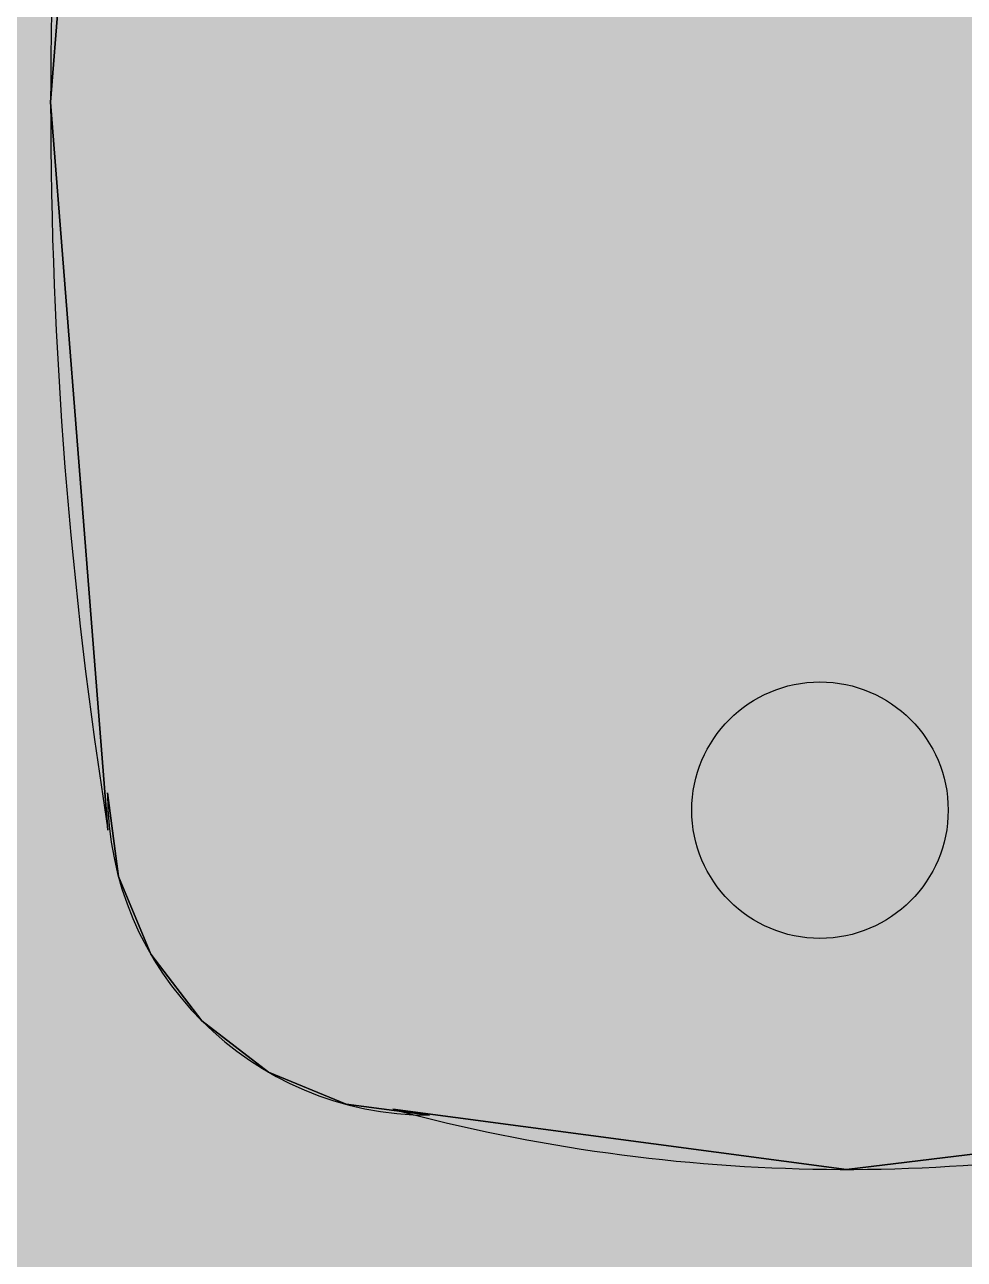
# Model space of a CAD drawing. Header units: millimetres. Extents: x -48614 to 110435, y -11020 to 74943.
# Drawn here: x -5217.4 to -4998.6, y 51886.6 to 52173.9 of the extents above; entities that cross this region are included whole.
import ezdxf

# ---------------------------------------------------------------- set-up
doc = ezdxf.new("R2010")
doc.units = ezdxf.units.MM
doc.layers.add('HL-TMP', color=7, linetype='Continuous')
doc.layers.add('SANITARY', color=4, linetype='Continuous')

msp = doc.modelspace()

# ---------------------------------------------------------------- hatches: boundary and pattern name
at = {"layer": 'HL-TMP', "true_color": 0xcccc20}
msp.add_hatch(color=52, dxfattribs=at).paths.add_polyline_path([(-4627.71, 52980.83), (-5827.71, 52980.83), (-5827.71, 53470.83), (-8327.71, 53470.83), (-8327.71, 54835.83), (-8327.71, 57580.83), (-8727.7, 57580.83), (-8727.7, 57670.83), (-9627.7, 57670.83), (-9627.7, 56530.33), (-9627.7, 53580.83), (-9427.71, 53580.83), (-9427.71, 53470.83), (-11582.71, 53470.83), (-11582.71, 57580.83), (-14627.71, 57580.83), (-14627.71, 53580.83), (-14227.71, 53580.83), (-14227.71, 52980.83), (-14627.71, 52980.83), (-14627.71, 47580.83), (-14227.71, 47580.83), (-14227.71, 46980.83), (-14677.71, 46980.83), (-14677.71, 41680.83), (-14327.71, 41680.83), (-14327.71, 41130.83), (-11582.71, 41130.83), (-11582.71, 44390.84), (-10762.71, 44390.84), (-4627.71, 44390.84), (-4627.71, 47581.07), (-5227.71, 47581.07), (-5227.71, 46980.83), (-5827.71, 46980.83), (-5827.71, 47581.07), (-4627.71, 47581.07)], flags=16)

# ---------------------------------------------------------------- linework, layer by layer
at = {"layer": 'SANITARY', "linetype": 'Continuous'}
for p, q in [((-5198.01, 52325.21, 750), (-5211.36, 52155.83, 750)), ((-5211.36, 52155.83, 880), (-5198.01, 52325.21, 880)), ((-5198.01, 52325.21, 750), (-5211.36, 52155.83, 750)), ((-5211.36, 52155.83, 880), (-5198.01, 52325.21, 880)), ((-5211.36, 52155.83, 880), (-5198.01, 52325.21, 880)), ((-5198.01, 52325.21, 750), (-5211.36, 52155.83, 750)), ((-5211.36, 52155.83, 880), (-5198.01, 52325.21, 880)), ((-5198.01, 52325.21, 750), (-5211.36, 52155.83, 750)), ((-5198.01, 52325.21, 750), (-5211.36, 52155.83, 750)), ((-5211.36, 52155.83, 880), (-5198.01, 52325.21, 880)), ((-5198.01, 52325.21, 750), (-5211.36, 52155.83, 750)), ((-5211.36, 52155.83, 880), (-5198.01, 52325.21, 880)), ((-5211.36, 52155.83, 880), (-5198.01, 52325.21, 880)), ((-5198.01, 52325.21, 750), (-5211.36, 52155.83, 750)), ((-5211.36, 52155.83, 880), (-5198.01, 52325.21, 880)), ((-5198.01, 52325.21, 750), (-5211.36, 52155.83, 750)), ((-5198.01, 52325.21, 750), (-5211.36, 52155.83, 750)), ((-5211.36, 52155.83, 880), (-5198.01, 52325.21, 880)), ((-5198.01, 52325.21, 750), (-5211.36, 52155.83, 750)), ((-5211.36, 52155.83, 880), (-5198.01, 52325.21, 880)), ((-5198.01, 51986.46, 880), (-5211.36, 52155.83, 880)), ((-5211.36, 52155.83, 750), (-5198.01, 51986.46, 750)), ((-5211.36, 52155.83, 750), (-5211.36, 52155.83, 750)), ((-5211.36, 52155.83, 880), (-5211.36, 52155.83, 750)), ((-5211.36, 52155.83, 750), (-5211.36, 52155.83, 880)), ((-5211.36, 52155.83, 880), (-5211.36, 52155.83, 750)), ((-5211.36, 52155.83, 750), (-5211.36, 52155.83, 880)), ((-5211.36, 52155.83, 750), (-5198.01, 51986.46, 750)), ((-5198.01, 51986.46, 880), (-5211.36, 52155.83, 880)), ((-5211.36, 52155.83, 750), (-5211.36, 52155.83, 750)), ((-5211.36, 52155.83, 750), (-5211.36, 52155.83, 880)), ((-5198.01, 51986.46, 880), (-5211.36, 52155.83, 880)), ((-5211.36, 52155.83, 880), (-5211.36, 52155.83, 750)), ((-5211.36, 52155.83, 750), (-5198.01, 51986.46, 750)), ((-5211.36, 52155.83, 750), (-5211.36, 52155.83, 750)), ((-5211.36, 52155.83, 750), (-5211.36, 52155.83, 750)), ((-5211.36, 52155.83, 880), (-5211.36, 52155.83, 750)), ((-5211.36, 52155.83, 750), (-5211.36, 52155.83, 880)), ((-5198.01, 51986.46, 880), (-5211.36, 52155.83, 880)), ((-5211.36, 52155.83, 750), (-5198.01, 51986.46, 750)), ((-5211.36, 52155.83, 880), (-5211.36, 52155.83, 750)), ((-5211.36, 52155.83, 750), (-5211.36, 52155.83, 750)), ((-5211.36, 52155.83, 750), (-5211.36, 52155.83, 880)), ((-5211.36, 52155.83, 750), (-5198.01, 51986.46, 750)), ((-5198.01, 51986.46, 880), (-5211.36, 52155.83, 880)), ((-5211.36, 52155.83, 750), (-5198.01, 51986.46, 750)), ((-5211.36, 52155.83, 880), (-5211.36, 52155.83, 750)), ((-5198.01, 51986.46, 880), (-5211.36, 52155.83, 880)), ((-5211.36, 52155.83, 750), (-5211.36, 52155.83, 750)), ((-5211.36, 52155.83, 750), (-5211.36, 52155.83, 880)), ((-5211.36, 52155.83, 750), (-5211.36, 52155.83, 750)), ((-5198.01, 51986.46, 880), (-5211.36, 52155.83, 880)), ((-5211.36, 52155.83, 880), (-5211.36, 52155.83, 750)), ((-5211.36, 52155.83, 750), (-5198.01, 51986.46, 750)), ((-5211.36, 52155.83, 750), (-5211.36, 52155.83, 880)), ((-5211.36, 52155.83, 750), (-5211.36, 52155.83, 880)), ((-5211.36, 52155.83, 880), (-5211.36, 52155.83, 750)), ((-5211.36, 52155.83, 750), (-5198.01, 51986.46, 750)), ((-5211.36, 52155.83, 750), (-5211.36, 52155.83, 750)), ((-5198.01, 51986.46, 880), (-5211.36, 52155.83, 880)), ((-5211.36, 52155.83, 880), (-5211.36, 52155.83, 750)), ((-5211.36, 52155.83, 750), (-5198.01, 51986.46, 750)), ((-5211.36, 52155.83, 750), (-5211.36, 52155.83, 750)), ((-5211.36, 52155.83, 750), (-5211.36, 52155.83, 880)), ((-5198.01, 51986.46, 880), (-5211.36, 52155.83, 880)), ((-5211.36, 52155.83, 880), (-5211.36, 52155.83, 750)), ((-5211.36, 52155.83, 750), (-5198.01, 51986.46, 750)), ((-5211.36, 52155.83, 750), (-5211.36, 52155.83, 880)), ((-5198.01, 51986.46, 880), (-5211.36, 52155.83, 880)), ((-5211.36, 52155.83, 750), (-5211.36, 52155.83, 750)), ((-5198.12, 51995.1, 750), (-5195.56, 51975.69, 750)), ((-5195.56, 51975.69, 880), (-5198.12, 51995.1, 880)), ((-5198.12, 51995.1, 880), (-5198.12, 51995.1, 750)), ((-5198.12, 51995.1, 750), (-5198.12, 51995.1, 750)), ((-5195.56, 51975.69, 880), (-5198.12, 51995.1, 880)), ((-5198.12, 51995.1, 750), (-5198.12, 51995.1, 750)), ((-5198.12, 51995.1, 880), (-5198.12, 51995.1, 750)), ((-5198.12, 51995.1, 750), (-5195.56, 51975.69, 750)), ((-5198.12, 51995.1, 880), (-5198.12, 51995.1, 750)), ((-5195.56, 51975.69, 880), (-5198.12, 51995.1, 880)), ((-5198.12, 51995.1, 750), (-5198.12, 51995.1, 750)), ((-5198.12, 51995.1, 750), (-5195.56, 51975.69, 750)), ((-5198.12, 51995.1, 750), (-5195.56, 51975.69, 750)), ((-5198.12, 51995.1, 880), (-5198.12, 51995.1, 750)), ((-5198.12, 51995.1, 750), (-5198.12, 51995.1, 750)), ((-5195.56, 51975.69, 880), (-5198.12, 51995.1, 880)), ((-5198.12, 51995.1, 880), (-5198.12, 51995.1, 750)), ((-5198.12, 51995.1, 750), (-5198.12, 51995.1, 750)), ((-5198.12, 51995.1, 750), (-5195.56, 51975.69, 750)), ((-5195.56, 51975.69, 880), (-5198.12, 51995.1, 880)), ((-5195.56, 51975.69, 880), (-5198.12, 51995.1, 880)), ((-5198.12, 51995.1, 750), (-5198.12, 51995.1, 750)), ((-5198.12, 51995.1, 880), (-5198.12, 51995.1, 750)), ((-5198.12, 51995.1, 750), (-5195.56, 51975.69, 750)), ((-5198.12, 51995.1, 750), (-5195.56, 51975.69, 750)), ((-5198.12, 51995.1, 750), (-5198.12, 51995.1, 750)), ((-5195.56, 51975.69, 880), (-5198.12, 51995.1, 880)), ((-5198.12, 51995.1, 880), (-5198.12, 51995.1, 750)), ((-5198.12, 51995.1, 750), (-5198.12, 51995.1, 750)), ((-5195.56, 51975.69, 880), (-5198.12, 51995.1, 880)), ((-5198.12, 51995.1, 750), (-5195.56, 51975.69, 750)), ((-5198.12, 51995.1, 880), (-5198.12, 51995.1, 750)), ((-5198.12, 51995.1, 750), (-5195.56, 51975.69, 750)), ((-5198.12, 51995.1, 880), (-5198.12, 51995.1, 750)), ((-5195.56, 51975.69, 880), (-5198.12, 51995.1, 880)), ((-5198.12, 51995.1, 750), (-5198.12, 51995.1, 750)), ((-5198.12, 51995.1, 880), (-5198.12, 51995.1, 750)), ((-5195.56, 51975.69, 880), (-5198.12, 51995.1, 880)), ((-5198.12, 51995.1, 750), (-5198.12, 51995.1, 750)), ((-5198.12, 51995.1, 750), (-5195.56, 51975.69, 750)), ((-5198.01, 51986.46, 750), (-5198.01, 51986.46, 880)), ((-5198.01, 51986.46, 750), (-5198.01, 51986.46, 880)), ((-5198.01, 51986.46, 750), (-5198.01, 51986.46, 880)), ((-5198.01, 51986.46, 750), (-5198.01, 51986.46, 880)), ((-5198.01, 51986.46, 750), (-5198.01, 51986.46, 880)), ((-5198.01, 51986.46, 750), (-5198.01, 51986.46, 880)), ((-5198.01, 51986.46, 750), (-5198.01, 51986.46, 880)), ((-5198.01, 51986.46, 750), (-5198.01, 51986.46, 880)), ((-5198.01, 51986.46, 750), (-5198.01, 51986.46, 880)), ((-5198.01, 51986.46, 750), (-5198.01, 51986.46, 880)), ((-5195.56, 51975.69, 750), (-5188.07, 51957.6, 750)), ((-5188.07, 51957.6, 880), (-5195.56, 51975.69, 880)), ((-5195.56, 51975.69, 880), (-5195.56, 51975.69, 750)), ((-5195.56, 51975.69, 750), (-5195.56, 51975.69, 750)), ((-5195.56, 51975.69, 750), (-5195.56, 51975.69, 880)), ((-5195.56, 51975.69, 750), (-5195.56, 51975.69, 880)), ((-5195.56, 51975.69, 750), (-5188.07, 51957.6, 750)), ((-5195.56, 51975.69, 880), (-5195.56, 51975.69, 750)), ((-5195.56, 51975.69, 750), (-5195.56, 51975.69, 750)), ((-5188.07, 51957.6, 880), (-5195.56, 51975.69, 880)), ((-5195.56, 51975.69, 750), (-5188.07, 51957.6, 750)), ((-5195.56, 51975.69, 750), (-5195.56, 51975.69, 750)), ((-5195.56, 51975.69, 750), (-5195.56, 51975.69, 880)), ((-5188.07, 51957.6, 880), (-5195.56, 51975.69, 880)), ((-5195.56, 51975.69, 880), (-5195.56, 51975.69, 750)), ((-5195.56, 51975.69, 880), (-5195.56, 51975.69, 750)), ((-5195.56, 51975.69, 750), (-5188.07, 51957.6, 750)), ((-5195.56, 51975.69, 750), (-5195.56, 51975.69, 750)), ((-5195.56, 51975.69, 750), (-5195.56, 51975.69, 880)), ((-5188.07, 51957.6, 880), (-5195.56, 51975.69, 880)), ((-5195.56, 51975.69, 750), (-5188.07, 51957.6, 750)), ((-5188.07, 51957.6, 880), (-5195.56, 51975.69, 880)), ((-5195.56, 51975.69, 750), (-5195.56, 51975.69, 880)), ((-5195.56, 51975.69, 750), (-5195.56, 51975.69, 750)), ((-5195.56, 51975.69, 880), (-5195.56, 51975.69, 750)), ((-5195.56, 51975.69, 880), (-5195.56, 51975.69, 750)), ((-5195.56, 51975.69, 750), (-5195.56, 51975.69, 750)), ((-5195.56, 51975.69, 750), (-5195.56, 51975.69, 880)), ((-5195.56, 51975.69, 750), (-5188.07, 51957.6, 750)), ((-5188.07, 51957.6, 880), (-5195.56, 51975.69, 880)), ((-5195.56, 51975.69, 880), (-5195.56, 51975.69, 750)), ((-5195.56, 51975.69, 750), (-5188.07, 51957.6, 750)), ((-5188.07, 51957.6, 880), (-5195.56, 51975.69, 880)), ((-5195.56, 51975.69, 750), (-5195.56, 51975.69, 880)), ((-5195.56, 51975.69, 750), (-5195.56, 51975.69, 750)), ((-5195.56, 51975.69, 750), (-5188.07, 51957.6, 750)), ((-5188.07, 51957.6, 880), (-5195.56, 51975.69, 880)), ((-5195.56, 51975.69, 880), (-5195.56, 51975.69, 750)), ((-5195.56, 51975.69, 750), (-5195.56, 51975.69, 750)), ((-5195.56, 51975.69, 750), (-5195.56, 51975.69, 880)), ((-5195.56, 51975.69, 750), (-5195.56, 51975.69, 750)), ((-5195.56, 51975.69, 880), (-5195.56, 51975.69, 750)), ((-5195.56, 51975.69, 750), (-5188.07, 51957.6, 750)), ((-5195.56, 51975.69, 750), (-5195.56, 51975.69, 880)), ((-5188.07, 51957.6, 880), (-5195.56, 51975.69, 880)), ((-5195.56, 51975.69, 750), (-5188.07, 51957.6, 750)), ((-5195.56, 51975.69, 750), (-5195.56, 51975.69, 750)), ((-5195.56, 51975.69, 880), (-5195.56, 51975.69, 750)), ((-5188.07, 51957.6, 880), (-5195.56, 51975.69, 880)), ((-5195.56, 51975.69, 750), (-5195.56, 51975.69, 880)), ((-5188.07, 51957.6, 750), (-5176.15, 51942.07, 750)), ((-5188.07, 51957.6, 880), (-5188.07, 51957.6, 750)), ((-5176.15, 51942.07, 880), (-5188.07, 51957.6, 880)), ((-5188.07, 51957.6, 750), (-5188.07, 51957.6, 750)), ((-5188.07, 51957.6, 750), (-5188.07, 51957.6, 880)), ((-5188.07, 51957.6, 750), (-5188.07, 51957.6, 750)), ((-5188.07, 51957.6, 880), (-5188.07, 51957.6, 750)), ((-5188.07, 51957.6, 750), (-5188.07, 51957.6, 880)), ((-5176.15, 51942.07, 880), (-5188.07, 51957.6, 880)), ((-5188.07, 51957.6, 750), (-5176.15, 51942.07, 750)), ((-5188.07, 51957.6, 880), (-5188.07, 51957.6, 750)), ((-5188.07, 51957.6, 750), (-5188.07, 51957.6, 880)), ((-5188.07, 51957.6, 750), (-5188.07, 51957.6, 750)), ((-5188.07, 51957.6, 750), (-5176.15, 51942.07, 750)), ((-5176.15, 51942.07, 880), (-5188.07, 51957.6, 880)), ((-5188.07, 51957.6, 750), (-5188.07, 51957.6, 880)), ((-5176.15, 51942.07, 880), (-5188.07, 51957.6, 880)), ((-5188.07, 51957.6, 880), (-5188.07, 51957.6, 750)), ((-5188.07, 51957.6, 750), (-5176.15, 51942.07, 750)), ((-5188.07, 51957.6, 750), (-5188.07, 51957.6, 750)), ((-5188.07, 51957.6, 750), (-5176.15, 51942.07, 750)), ((-5176.15, 51942.07, 880), (-5188.07, 51957.6, 880)), ((-5188.07, 51957.6, 880), (-5188.07, 51957.6, 750)), ((-5188.07, 51957.6, 750), (-5188.07, 51957.6, 750)), ((-5188.07, 51957.6, 750), (-5188.07, 51957.6, 880)), ((-5188.07, 51957.6, 750), (-5188.07, 51957.6, 880)), ((-5188.07, 51957.6, 750), (-5188.07, 51957.6, 750)), ((-5188.07, 51957.6, 750), (-5176.15, 51942.07, 750)), ((-5188.07, 51957.6, 880), (-5188.07, 51957.6, 750)), ((-5176.15, 51942.07, 880), (-5188.07, 51957.6, 880)), ((-5188.07, 51957.6, 750), (-5188.07, 51957.6, 750)), ((-5188.07, 51957.6, 750), (-5176.15, 51942.07, 750)), ((-5188.07, 51957.6, 880), (-5188.07, 51957.6, 750)), ((-5188.07, 51957.6, 750), (-5188.07, 51957.6, 880)), ((-5176.15, 51942.07, 880), (-5188.07, 51957.6, 880)), ((-5188.07, 51957.6, 750), (-5176.15, 51942.07, 750)), ((-5176.15, 51942.07, 880), (-5188.07, 51957.6, 880)), ((-5188.07, 51957.6, 880), (-5188.07, 51957.6, 750)), ((-5188.07, 51957.6, 750), (-5188.07, 51957.6, 750)), ((-5188.07, 51957.6, 750), (-5188.07, 51957.6, 880)), ((-5188.07, 51957.6, 880), (-5188.07, 51957.6, 750)), ((-5188.07, 51957.6, 750), (-5188.07, 51957.6, 750)), ((-5188.07, 51957.6, 750), (-5176.15, 51942.07, 750)), ((-5176.15, 51942.07, 880), (-5188.07, 51957.6, 880)), ((-5188.07, 51957.6, 750), (-5188.07, 51957.6, 880)), ((-5188.07, 51957.6, 880), (-5188.07, 51957.6, 750)), ((-5188.07, 51957.6, 750), (-5188.07, 51957.6, 750)), ((-5188.07, 51957.6, 750), (-5188.07, 51957.6, 880)), ((-5176.15, 51942.07, 880), (-5188.07, 51957.6, 880)), ((-5188.07, 51957.6, 750), (-5176.15, 51942.07, 750)), ((-5160.62, 51930.15, 880), (-5176.15, 51942.07, 880)), ((-5176.15, 51942.07, 750), (-5176.15, 51942.07, 750)), ((-5176.15, 51942.07, 880), (-5176.15, 51942.07, 750)), ((-5176.15, 51942.07, 750), (-5176.15, 51942.07, 880)), ((-5176.15, 51942.07, 750), (-5160.62, 51930.15, 750)), ((-5176.15, 51942.07, 750), (-5176.15, 51942.07, 880)), ((-5176.15, 51942.07, 880), (-5176.15, 51942.07, 750)), ((-5160.62, 51930.15, 880), (-5176.15, 51942.07, 880)), ((-5176.15, 51942.07, 750), (-5176.15, 51942.07, 750)), ((-5176.15, 51942.07, 750), (-5160.62, 51930.15, 750)), ((-5176.15, 51942.07, 750), (-5160.62, 51930.15, 750)), ((-5160.62, 51930.15, 880), (-5176.15, 51942.07, 880)), ((-5176.15, 51942.07, 750), (-5176.15, 51942.07, 880)), ((-5176.15, 51942.07, 750), (-5176.15, 51942.07, 750)), ((-5176.15, 51942.07, 880), (-5176.15, 51942.07, 750)), ((-5176.15, 51942.07, 750), (-5176.15, 51942.07, 880)), ((-5176.15, 51942.07, 750), (-5160.62, 51930.15, 750)), ((-5176.15, 51942.07, 880), (-5176.15, 51942.07, 750)), ((-5160.62, 51930.15, 880), (-5176.15, 51942.07, 880)), ((-5176.15, 51942.07, 750), (-5176.15, 51942.07, 750)), ((-5176.15, 51942.07, 750), (-5160.62, 51930.15, 750)), ((-5160.62, 51930.15, 880), (-5176.15, 51942.07, 880)), ((-5176.15, 51942.07, 880), (-5176.15, 51942.07, 750)), ((-5176.15, 51942.07, 750), (-5176.15, 51942.07, 750)), ((-5176.15, 51942.07, 750), (-5176.15, 51942.07, 880)), ((-5160.62, 51930.15, 880), (-5176.15, 51942.07, 880)), ((-5176.15, 51942.07, 880), (-5176.15, 51942.07, 750)), ((-5176.15, 51942.07, 750), (-5176.15, 51942.07, 880)), ((-5176.15, 51942.07, 750), (-5160.62, 51930.15, 750)), ((-5176.15, 51942.07, 750), (-5176.15, 51942.07, 750)), ((-5176.15, 51942.07, 750), (-5160.62, 51930.15, 750)), ((-5176.15, 51942.07, 880), (-5176.15, 51942.07, 750)), ((-5160.62, 51930.15, 880), (-5176.15, 51942.07, 880)), ((-5176.15, 51942.07, 750), (-5176.15, 51942.07, 750)), ((-5176.15, 51942.07, 750), (-5176.15, 51942.07, 880)), ((-5160.62, 51930.15, 880), (-5176.15, 51942.07, 880)), ((-5176.15, 51942.07, 750), (-5160.62, 51930.15, 750)), ((-5176.15, 51942.07, 880), (-5176.15, 51942.07, 750)), ((-5176.15, 51942.07, 750), (-5176.15, 51942.07, 880)), ((-5176.15, 51942.07, 750), (-5176.15, 51942.07, 750)), ((-5160.62, 51930.15, 880), (-5176.15, 51942.07, 880)), ((-5176.15, 51942.07, 880), (-5176.15, 51942.07, 750)), ((-5176.15, 51942.07, 750), (-5176.15, 51942.07, 880)), ((-5176.15, 51942.07, 750), (-5160.62, 51930.15, 750)), ((-5176.15, 51942.07, 750), (-5176.15, 51942.07, 750)), ((-5160.62, 51930.15, 880), (-5176.15, 51942.07, 880)), ((-5176.15, 51942.07, 750), (-5160.62, 51930.15, 750)), ((-5176.15, 51942.07, 880), (-5176.15, 51942.07, 750)), ((-5176.15, 51942.07, 750), (-5176.15, 51942.07, 750)), ((-5176.15, 51942.07, 750), (-5176.15, 51942.07, 880)), ((-5160.62, 51930.15, 750), (-5160.62, 51930.15, 750)), ((-5160.62, 51930.15, 750), (-5142.53, 51922.66, 750)), ((-5160.62, 51930.15, 880), (-5160.62, 51930.15, 750)), ((-5160.62, 51930.15, 750), (-5160.62, 51930.15, 880)), ((-5142.53, 51922.66, 880), (-5160.62, 51930.15, 880)), ((-5160.62, 51930.15, 750), (-5142.53, 51922.66, 750)), ((-5142.53, 51922.66, 880), (-5160.62, 51930.15, 880)), ((-5160.62, 51930.15, 880), (-5160.62, 51930.15, 750)), ((-5160.62, 51930.15, 750), (-5160.62, 51930.15, 880)), ((-5160.62, 51930.15, 750), (-5160.62, 51930.15, 750)), ((-5142.53, 51922.66, 880), (-5160.62, 51930.15, 880)), ((-5160.62, 51930.15, 750), (-5142.53, 51922.66, 750)), ((-5160.62, 51930.15, 880), (-5160.62, 51930.15, 750)), ((-5160.62, 51930.15, 750), (-5160.62, 51930.15, 750)), ((-5160.62, 51930.15, 750), (-5160.62, 51930.15, 880)), ((-5160.62, 51930.15, 750), (-5142.53, 51922.66, 750)), ((-5160.62, 51930.15, 880), (-5160.62, 51930.15, 750)), ((-5160.62, 51930.15, 750), (-5160.62, 51930.15, 880)), ((-5142.53, 51922.66, 880), (-5160.62, 51930.15, 880)), ((-5160.62, 51930.15, 750), (-5160.62, 51930.15, 750)), ((-5142.53, 51922.66, 880), (-5160.62, 51930.15, 880)), ((-5160.62, 51930.15, 880), (-5160.62, 51930.15, 750)), ((-5160.62, 51930.15, 750), (-5160.62, 51930.15, 750)), ((-5160.62, 51930.15, 750), (-5160.62, 51930.15, 880)), ((-5160.62, 51930.15, 750), (-5142.53, 51922.66, 750)), ((-5142.53, 51922.66, 880), (-5160.62, 51930.15, 880)), ((-5160.62, 51930.15, 750), (-5142.53, 51922.66, 750)), ((-5160.62, 51930.15, 880), (-5160.62, 51930.15, 750)), ((-5160.62, 51930.15, 750), (-5160.62, 51930.15, 750)), ((-5160.62, 51930.15, 750), (-5160.62, 51930.15, 880)), ((-5160.62, 51930.15, 750), (-5160.62, 51930.15, 750)), ((-5160.62, 51930.15, 880), (-5160.62, 51930.15, 750)), ((-5160.62, 51930.15, 750), (-5142.53, 51922.66, 750)), ((-5160.62, 51930.15, 750), (-5160.62, 51930.15, 880)), ((-5142.53, 51922.66, 880), (-5160.62, 51930.15, 880)), ((-5160.62, 51930.15, 750), (-5142.53, 51922.66, 750)), ((-5160.62, 51930.15, 880), (-5160.62, 51930.15, 750)), ((-5160.62, 51930.15, 750), (-5160.62, 51930.15, 750)), ((-5160.62, 51930.15, 750), (-5160.62, 51930.15, 880)), ((-5142.53, 51922.66, 880), (-5160.62, 51930.15, 880)), ((-5160.62, 51930.15, 880), (-5160.62, 51930.15, 750)), ((-5142.53, 51922.66, 880), (-5160.62, 51930.15, 880)), ((-5160.62, 51930.15, 750), (-5160.62, 51930.15, 750)), ((-5160.62, 51930.15, 750), (-5142.53, 51922.66, 750)), ((-5160.62, 51930.15, 750), (-5160.62, 51930.15, 880)), ((-5160.62, 51930.15, 750), (-5160.62, 51930.15, 750)), ((-5160.62, 51930.15, 880), (-5160.62, 51930.15, 750)), ((-5160.62, 51930.15, 750), (-5142.53, 51922.66, 750)), ((-5160.62, 51930.15, 750), (-5160.62, 51930.15, 880)), ((-5142.53, 51922.66, 880), (-5160.62, 51930.15, 880)), ((-5123.12, 51920.1, 880), (-5142.53, 51922.66, 880)), ((-5142.53, 51922.66, 750), (-5142.53, 51922.66, 880)), ((-5142.53, 51922.66, 750), (-5123.12, 51920.1, 750)), ((-5142.53, 51922.66, 750), (-5142.53, 51922.66, 750)), ((-5142.53, 51922.66, 880), (-5142.53, 51922.66, 750)), ((-5142.53, 51922.66, 880), (-5142.53, 51922.66, 750)), ((-5123.12, 51920.1, 880), (-5142.53, 51922.66, 880)), ((-5142.53, 51922.66, 750), (-5142.53, 51922.66, 750)), ((-5142.53, 51922.66, 750), (-5123.12, 51920.1, 750)), ((-5142.53, 51922.66, 750), (-5142.53, 51922.66, 880)), ((-5123.12, 51920.1, 880), (-5142.53, 51922.66, 880)), ((-5142.53, 51922.66, 750), (-5142.53, 51922.66, 880)), ((-5142.53, 51922.66, 880), (-5142.53, 51922.66, 750)), ((-5142.53, 51922.66, 750), (-5142.53, 51922.66, 750)), ((-5142.53, 51922.66, 750), (-5123.12, 51920.1, 750)), ((-5142.53, 51922.66, 750), (-5142.53, 51922.66, 750)), ((-5142.53, 51922.66, 750), (-5123.12, 51920.1, 750)), ((-5123.12, 51920.1, 880), (-5142.53, 51922.66, 880)), ((-5142.53, 51922.66, 750), (-5142.53, 51922.66, 880)), ((-5142.53, 51922.66, 880), (-5142.53, 51922.66, 750)), ((-5142.53, 51922.66, 750), (-5142.53, 51922.66, 750)), ((-5142.53, 51922.66, 750), (-5142.53, 51922.66, 880)), ((-5142.53, 51922.66, 750), (-5123.12, 51920.1, 750)), ((-5123.12, 51920.1, 880), (-5142.53, 51922.66, 880)), ((-5142.53, 51922.66, 880), (-5142.53, 51922.66, 750)), ((-5142.53, 51922.66, 750), (-5123.12, 51920.1, 750)), ((-5142.53, 51922.66, 880), (-5142.53, 51922.66, 750)), ((-5142.53, 51922.66, 750), (-5142.53, 51922.66, 750)), ((-5142.53, 51922.66, 750), (-5142.53, 51922.66, 880)), ((-5123.12, 51920.1, 880), (-5142.53, 51922.66, 880)), ((-5142.53, 51922.66, 750), (-5142.53, 51922.66, 750)), ((-5142.53, 51922.66, 880), (-5142.53, 51922.66, 750)), ((-5142.53, 51922.66, 750), (-5142.53, 51922.66, 880)), ((-5142.53, 51922.66, 750), (-5123.12, 51920.1, 750)), ((-5123.12, 51920.1, 880), (-5142.53, 51922.66, 880)), ((-5142.53, 51922.66, 880), (-5142.53, 51922.66, 750)), ((-5123.12, 51920.1, 880), (-5142.53, 51922.66, 880)), ((-5142.53, 51922.66, 750), (-5123.12, 51920.1, 750)), ((-5142.53, 51922.66, 750), (-5142.53, 51922.66, 750)), ((-5142.53, 51922.66, 750), (-5142.53, 51922.66, 880)), ((-5142.53, 51922.66, 750), (-5123.12, 51920.1, 750)), ((-5123.12, 51920.1, 880), (-5142.53, 51922.66, 880)), ((-5142.53, 51922.66, 880), (-5142.53, 51922.66, 750)), ((-5142.53, 51922.66, 750), (-5142.53, 51922.66, 750)), ((-5142.53, 51922.66, 750), (-5142.53, 51922.66, 880)), ((-5142.53, 51922.66, 750), (-5142.53, 51922.66, 880)), ((-5142.53, 51922.66, 750), (-5142.53, 51922.66, 750)), ((-5142.53, 51922.66, 880), (-5142.53, 51922.66, 750)), ((-5142.53, 51922.66, 750), (-5123.12, 51920.1, 750)), ((-5123.12, 51920.1, 880), (-5142.53, 51922.66, 880)), ((-5026.06, 51907.51, 880), (-5131.7, 51921.49, 880)), ((-5131.7, 51921.49, 750), (-5131.7, 51921.49, 750)), ((-5131.7, 51921.49, 880), (-5131.7, 51921.49, 750)), ((-5131.7, 51921.49, 750), (-5026.06, 51907.51, 750)), ((-5131.7, 51921.49, 750), (-5131.7, 51921.49, 750)), ((-5026.06, 51907.51, 880), (-5131.7, 51921.49, 880)), ((-5131.7, 51921.49, 750), (-5026.06, 51907.51, 750)), ((-5131.7, 51921.49, 880), (-5131.7, 51921.49, 750)), ((-5026.06, 51907.51, 880), (-5131.7, 51921.49, 880)), ((-5131.7, 51921.49, 880), (-5131.7, 51921.49, 750)), ((-5131.7, 51921.49, 750), (-5026.06, 51907.51, 750)), ((-5131.7, 51921.49, 750), (-5131.7, 51921.49, 750)), ((-5131.7, 51921.49, 750), (-5026.06, 51907.51, 750)), ((-5131.7, 51921.49, 880), (-5131.7, 51921.49, 750)), ((-5131.7, 51921.49, 750), (-5131.7, 51921.49, 750)), ((-5026.06, 51907.51, 880), (-5131.7, 51921.49, 880)), ((-5131.7, 51921.49, 750), (-5026.06, 51907.51, 750)), ((-5026.06, 51907.51, 880), (-5131.7, 51921.49, 880)), ((-5131.7, 51921.49, 750), (-5131.7, 51921.49, 750)), ((-5131.7, 51921.49, 880), (-5131.7, 51921.49, 750)), ((-5131.7, 51921.49, 750), (-5026.06, 51907.51, 750)), ((-5026.06, 51907.51, 880), (-5131.7, 51921.49, 880)), ((-5131.7, 51921.49, 880), (-5131.7, 51921.49, 750)), ((-5131.7, 51921.49, 750), (-5131.7, 51921.49, 750)), ((-5131.7, 51921.49, 750), (-5131.7, 51921.49, 750)), ((-5131.7, 51921.49, 750), (-5026.06, 51907.51, 750)), ((-5026.06, 51907.51, 880), (-5131.7, 51921.49, 880)), ((-5131.7, 51921.49, 880), (-5131.7, 51921.49, 750)), ((-5131.7, 51921.49, 750), (-5026.06, 51907.51, 750)), ((-5026.06, 51907.51, 880), (-5131.7, 51921.49, 880)), ((-5131.7, 51921.49, 880), (-5131.7, 51921.49, 750)), ((-5131.7, 51921.49, 750), (-5131.7, 51921.49, 750)), ((-5131.7, 51921.49, 880), (-5131.7, 51921.49, 750)), ((-5131.7, 51921.49, 750), (-5026.06, 51907.51, 750)), ((-5026.06, 51907.51, 880), (-5131.7, 51921.49, 880)), ((-5131.7, 51921.49, 750), (-5131.7, 51921.49, 750)), ((-5131.7, 51921.49, 880), (-5131.7, 51921.49, 750)), ((-5026.06, 51907.51, 880), (-5131.7, 51921.49, 880)), ((-5131.7, 51921.49, 750), (-5026.06, 51907.51, 750)), ((-5131.7, 51921.49, 750), (-5131.7, 51921.49, 750)), ((-5123.12, 51920.1, 750), (-5123.12, 51920.1, 880)), ((-5123.12, 51920.1, 750), (-5123.12, 51920.1, 880)), ((-5123.12, 51920.1, 750), (-5123.12, 51920.1, 880)), ((-5123.12, 51920.1, 750), (-5123.12, 51920.1, 880)), ((-5123.12, 51920.1, 750), (-5123.12, 51920.1, 880)), ((-5123.12, 51920.1, 750), (-5123.12, 51920.1, 880)), ((-5123.12, 51920.1, 750), (-5123.12, 51920.1, 880)), ((-5123.12, 51920.1, 750), (-5123.12, 51920.1, 880)), ((-5123.12, 51920.1, 750), (-5123.12, 51920.1, 880)), ((-5123.12, 51920.1, 750), (-5123.12, 51920.1, 880)), ((-4929.44, 51919.17, 880), (-5026.06, 51907.51, 880)), ((-5026.06, 51907.51, 750), (-4929.44, 51919.17, 750)), ((-5026.06, 51907.51, 750), (-4929.44, 51919.17, 750)), ((-4929.44, 51919.17, 880), (-5026.06, 51907.51, 880)), ((-4929.44, 51919.17, 880), (-5026.06, 51907.51, 880)), ((-5026.06, 51907.51, 750), (-4929.44, 51919.17, 750)), ((-5026.06, 51907.51, 750), (-4929.44, 51919.17, 750)), ((-4929.44, 51919.17, 880), (-5026.06, 51907.51, 880)), ((-4929.44, 51919.17, 880), (-5026.06, 51907.51, 880)), ((-5026.06, 51907.51, 750), (-4929.44, 51919.17, 750)), ((-5026.06, 51907.51, 750), (-4929.44, 51919.17, 750)), ((-4929.44, 51919.17, 880), (-5026.06, 51907.51, 880)), ((-5026.06, 51907.51, 750), (-4929.44, 51919.17, 750)), ((-4929.44, 51919.17, 880), (-5026.06, 51907.51, 880)), ((-5026.06, 51907.51, 750), (-4929.44, 51919.17, 750)), ((-4929.44, 51919.17, 880), (-5026.06, 51907.51, 880)), ((-4929.44, 51919.17, 880), (-5026.06, 51907.51, 880)), ((-5026.06, 51907.51, 750), (-4929.44, 51919.17, 750)), ((-5026.06, 51907.51, 750), (-4929.44, 51919.17, 750)), ((-4929.44, 51919.17, 880), (-5026.06, 51907.51, 880)), ((-5026.06, 51907.51, 750), (-5026.06, 51907.51, 880)), ((-5026.06, 51907.51, 750), (-5026.06, 51907.51, 750)), ((-5026.06, 51907.51, 880), (-5026.06, 51907.51, 750)), ((-5026.06, 51907.51, 880), (-5026.06, 51907.51, 750)), ((-5026.06, 51907.51, 750), (-5026.06, 51907.51, 750)), ((-5026.06, 51907.51, 750), (-5026.06, 51907.51, 880)), ((-5026.06, 51907.51, 880), (-5026.06, 51907.51, 750)), ((-5026.06, 51907.51, 750), (-5026.06, 51907.51, 750)), ((-5026.06, 51907.51, 750), (-5026.06, 51907.51, 880)), ((-5026.06, 51907.51, 880), (-5026.06, 51907.51, 750)), ((-5026.06, 51907.51, 750), (-5026.06, 51907.51, 880)), ((-5026.06, 51907.51, 750), (-5026.06, 51907.51, 750)), ((-5026.06, 51907.51, 750), (-5026.06, 51907.51, 880)), ((-5026.06, 51907.51, 880), (-5026.06, 51907.51, 750)), ((-5026.06, 51907.51, 750), (-5026.06, 51907.51, 750)), ((-5026.06, 51907.51, 750), (-5026.06, 51907.51, 750)), ((-5026.06, 51907.51, 880), (-5026.06, 51907.51, 750)), ((-5026.06, 51907.51, 750), (-5026.06, 51907.51, 880)), ((-5026.06, 51907.51, 880), (-5026.06, 51907.51, 750)), ((-5026.06, 51907.51, 750), (-5026.06, 51907.51, 880)), ((-5026.06, 51907.51, 750), (-5026.06, 51907.51, 750)), ((-5026.06, 51907.51, 880), (-5026.06, 51907.51, 750)), ((-5026.06, 51907.51, 750), (-5026.06, 51907.51, 880)), ((-5026.06, 51907.51, 750), (-5026.06, 51907.51, 750)), ((-5026.06, 51907.51, 880), (-5026.06, 51907.51, 750)), ((-5026.06, 51907.51, 750), (-5026.06, 51907.51, 880)), ((-5026.06, 51907.51, 750), (-5026.06, 51907.51, 750)), ((-5026.06, 51907.51, 880), (-5026.06, 51907.51, 750)), ((-5026.06, 51907.51, 750), (-5026.06, 51907.51, 750)), ((-5026.06, 51907.51, 750), (-5026.06, 51907.51, 880))]:
    msp.add_line(p, q, dxfattribs=at)
msp.add_circle((-5032.23, 51991.1), 29.84, dxfattribs=at)
for centre, radius, start, end in [((-4130.38, 52155.83), 1080.98, 170.98513, 189.01448), ((-5123.12, 51995.1), 75, 180, 270), ((-5026.06, 52313.51), 406, 254.9188, 283.7665)]:
    msp.add_arc(centre, radius, start, end, dxfattribs=at)

doc.saveas('drawing.dxf')
